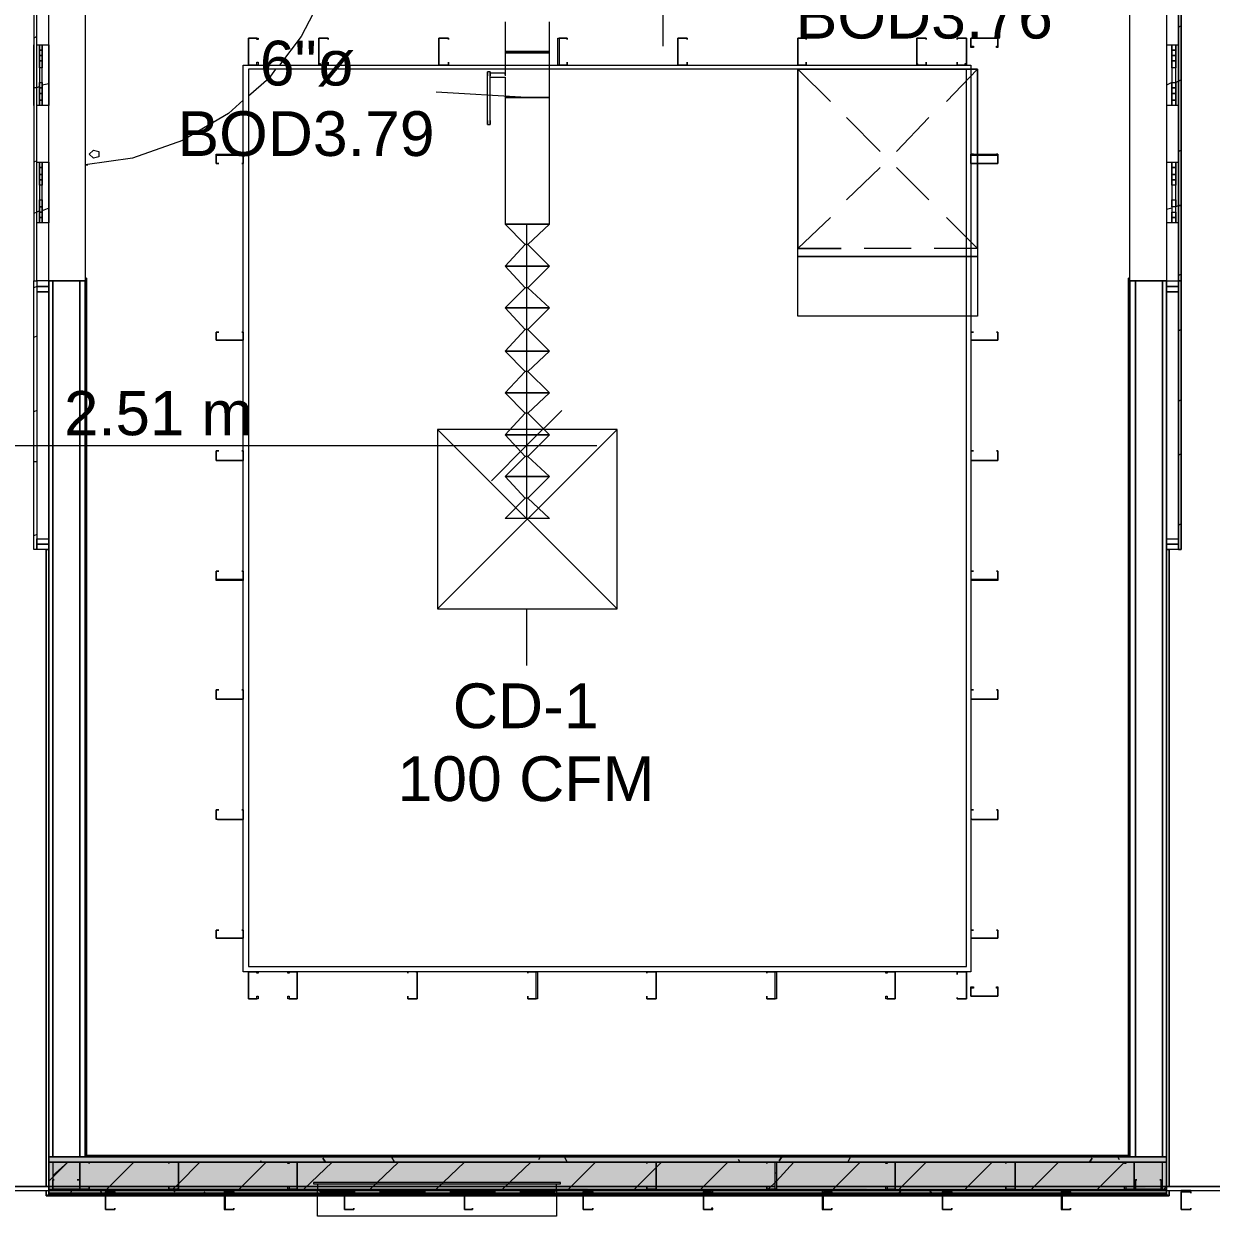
# Model space of a CAD drawing. Header units: metres. Extents: x -2 to 237, y -8 to 52.
# Drawn here: x 38.489 to 42.521, y 35.6 to 39.649 of the extents above; entities that cross this region are included whole.
import ezdxf

# ---------------------------------------------------------------- set-up
doc = ezdxf.new("R2010")
doc.units = ezdxf.units.M
doc.layers.add('HVAC - Ductos', color=5, linetype='Continuous', lineweight=0)
doc.layers.add('PDF3_Text', color=7, linetype='Continuous', lineweight=0)
doc.layers.add('PDF3_Geometry', color=7, linetype='Continuous', lineweight=0, true_color=0xaaaaaa)
doc.layers.add('PDF3_Solid Fills', color=7, linetype='Continuous', lineweight=0, true_color=0xffffff)
doc.styles.add('PDF Helvetica', font='')
doc.styles.get('PDF Helvetica').set_extended_font_data('Helvetica')

msp = doc.modelspace()

# ---------------------------------------------------------------- hatches: boundary and pattern name
at = {"layer": 'PDF3_Solid Fills', "lineweight": 0, "transparency": 33554559}
for points in [[(38.5739, 35.6962), (38.5877, 35.6962), (38.5877, 35.7833), (42.3552, 35.7833), (42.3552, 35.6917), (42.3689, 35.6917), (42.3689, 35.8017), (38.5739, 35.8017)], [(42.3689, 35.6962), (42.3689, 35.7833), (38.5739, 35.7833), (38.5739, 35.6917), (42.2635, 35.6962), (42.2589, 35.7008), (42.2635, 35.7008)], [(42.3506, 35.6962), (42.3552, 35.7833), (38.5877, 35.7833), (38.5877, 35.6917)], [(42.3689, 35.6779), (42.3689, 35.6917), (38.5739, 35.6917), (38.5739, 35.6779)], [(42.3689, 35.6779), (42.3689, 35.6917), (38.5739, 35.6917), (38.5739, 35.6779)]]:
    msp.add_hatch(color=256, dxfattribs=at).paths.add_polyline_path(points)
h = msp.add_hatch(color=256, dxfattribs=at)
h.paths.add_polyline_path([(42.016, 35.6871), (42.0435, 35.6825), (42.0435, 35.6871)])
h.paths.add_polyline_path([(42.016, 35.6825), (42.0114, 35.6825), (42.0114, 35.6229)])

# ---------------------------------------------------------------- linework, layer by layer
at = {"layer": 'HVAC - Ductos', "lineweight": 0}
for points in [[(40.6593, 43.1488), (40.6593, 39.5738)], [(40.0727, 39.4683), (40.1231, 39.4683), (40.1231, 39.3996), (40.1323, 39.3996), (40.1415, 39.3996), (40.1597, 39.3996), (40.1781, 39.3996), (40.1964, 39.3996), (40.2147, 39.3996), (40.2331, 39.3996), (40.2515, 39.3996), (40.2652, 39.3996), (40.2697, 39.3996), (40.2743, 39.3996), (40.2743, 39.5508), (40.2743, 39.5554), (40.2697, 39.5554), (40.2743, 39.5554), (40.2697, 39.5554), (40.2652, 39.5554), (40.2515, 39.5554), (40.2331, 39.5554), (40.2147, 39.5554), (40.1964, 39.5554), (40.1781, 39.5554), (40.1597, 39.5554), (40.1415, 39.5554), (40.1323, 39.5554), (40.1231, 39.5554), (40.1323, 39.5554), (40.1415, 39.5554), (40.1597, 39.5554), (40.1781, 39.5554), (40.1964, 39.5554), (40.2147, 39.5554), (40.2331, 39.5554), (40.2515, 39.5554), (40.2652, 39.5554), (40.2697, 39.5554), (40.2743, 39.5554), (40.2743, 39.6563)], [(40.1231, 39.6563), (40.1231, 39.5554), (40.1231, 39.5508), (40.1323, 39.5508), (40.1415, 39.5508), (40.1597, 39.5508), (40.1781, 39.5508), (40.1964, 39.5508), (40.2147, 39.5508), (40.2331, 39.5508), (40.2515, 39.5508), (40.2652, 39.5508), (40.2697, 39.5508), (40.2743, 39.5508), (40.2697, 39.5508), (40.2743, 39.5508), (40.2697, 39.5508), (40.2652, 39.5508), (40.2515, 39.5508), (40.2331, 39.5508), (40.2147, 39.5508), (40.1964, 39.5508), (40.1781, 39.5508), (40.1597, 39.5508), (40.1415, 39.5508), (40.1323, 39.5508), (40.1231, 39.5508), (40.1231, 39.4821), (40.0727, 39.4821), (40.0727, 39.4775), (40.0727, 39.4729)], [(40.0727, 39.4867), (40.0635, 39.4867)], [(40.0635, 39.3217), (40.0635, 39.3171), (40.0635, 39.3125), (40.0635, 39.3079), (40.0635, 39.3125), (40.0635, 39.3171), (40.0635, 39.3217), (40.0635, 39.4729), (40.0635, 39.4775), (40.0635, 39.4821), (40.0635, 39.4867), (40.0635, 39.4821), (40.0635, 39.4775), (40.0635, 39.4729)], [(40.0727, 39.3217), (40.0727, 39.3171), (40.0727, 39.3125), (40.0727, 39.3079), (40.0727, 39.3125), (40.0727, 39.3171), (40.0727, 39.3217), (40.0727, 39.4729), (40.0727, 39.4775), (40.0727, 39.4821), (40.0727, 39.4867), (40.0727, 39.4821), (40.0727, 39.4775), (40.0727, 39.4821)], [(41.2277, 39.3859), (41.1177, 39.4959)], [(41.7273, 38.8863), (41.7273, 39.4959), (41.1177, 39.4959), (41.1177, 38.8863)], [(40.1231, 39.4775), (40.1231, 39.4821), (40.1231, 39.4775), (40.1231, 39.4729)], [(40.1964, 39.3996), (39.8893, 39.4179)], [(40.201, 38.9), (40.2743, 38.8267), (40.1231, 38.8267), (40.1918, 38.9), (40.1231, 38.9688), (40.2743, 38.9688), (40.2743, 39.3996), (40.2697, 39.3996), (40.2652, 39.3996), (40.2515, 39.3996), (40.2331, 39.3996), (40.2147, 39.3996), (40.1964, 39.3996), (40.1781, 39.3996), (40.1597, 39.3996), (40.1415, 39.3996), (40.1323, 39.3996), (40.1231, 39.3996), (40.1231, 38.9688), (40.2743, 38.9688), (40.201, 38.9), (40.1918, 38.9)], [(41.3973, 39.2163), (41.2827, 39.3309)], [(40.0635, 39.3079), (40.0727, 39.3079)], [(41.5622, 39.0513), (41.4523, 39.1613)], [(40.1964, 38.9688), (40.1964, 38.8588), (40.1964, 38.7396), (40.1964, 38.6158), (40.1964, 38.4967), (40.1964, 38.3775), (40.1964, 38.2675), (40.1964, 38.1712), (40.1964, 38.0887), (40.1964, 38.0246), (40.1964, 37.9833), (40.1964, 37.9696)], [(41.6219, 38.9917), (41.7273, 38.8863), (41.5806, 38.8863)], [(41.2643, 38.8863), (41.1177, 38.8863)], [(41.5027, 38.8863), (41.3423, 38.8863)], [(40.201, 38.7533), (40.2743, 38.6846), (40.1231, 38.6846), (40.1918, 38.7533), (40.1231, 38.8267), (40.2743, 38.8267), (40.201, 38.7533), (40.1918, 38.7533)], [(40.201, 38.6113), (40.2743, 38.5379), (40.1231, 38.5379), (40.1918, 38.6113), (40.1231, 38.6846), (40.2743, 38.6846), (40.201, 38.6113), (40.1918, 38.6113)], [(40.201, 38.4692), (40.2743, 38.3959), (40.1231, 38.3959), (40.1918, 38.4692), (40.1231, 38.5379), (40.2743, 38.5379), (40.201, 38.4692), (40.1918, 38.4692)], [(40.1964, 38.4554), (40.1964, 38.2171), (40.1964, 37.9787)], [(40.201, 38.3271), (40.2743, 38.2537), (40.1231, 38.2537), (40.1918, 38.3271), (40.1231, 38.3959), (40.2743, 38.3959), (40.201, 38.3271), (40.1918, 38.3271)], [(40.3156, 38.3363), (40.1964, 38.2171), (40.0773, 38.0979)], [(40.5035, 37.6625), (39.8939, 38.2721)], [(39.8939, 37.6625), (40.5035, 38.2721)], [(40.201, 38.1804), (40.2743, 38.1117), (40.1231, 38.1117), (40.1918, 38.1804), (40.1231, 38.2537), (40.2743, 38.2537), (40.201, 38.1804), (40.1918, 38.1804)], [(32.6292, 38.2171), (37.6847, 38.2171), (40.4347, 38.2171)], [(40.201, 38.0383), (40.2743, 37.9696), (40.1231, 37.9696), (40.1918, 38.0383), (40.1231, 38.1117), (40.2743, 38.1117), (40.201, 38.0383), (40.1918, 38.0383)], [(40.1964, 37.6625), (40.1964, 37.47)], [(39.4723, 35.71), (40.311, 35.71)], [(40.2881, 35.7145), (39.4951, 35.7145)], [(39.6143, 35.6825), (39.4951, 35.6825), (39.4951, 35.6871), (39.6143, 35.6871)], [(39.6969, 35.6871), (39.8527, 35.6871)], [(39.6969, 35.6825), (39.8527, 35.6825)], [(39.9351, 35.6871), (40.091, 35.6871)], [(39.9351, 35.6825), (40.091, 35.6825)], [(40.1735, 35.6871), (40.2927, 35.6871), (40.2927, 35.6825), (40.1735, 35.6825)]]:
    msp.add_lwpolyline(points, dxfattribs=at)
for points in [[(41.1177, 39.4959), (41.7273, 39.4959), (41.7273, 38.8588), (41.1177, 38.8588)], [(40.1231, 39.4821), (40.1231, 39.4775)], [(40.1231, 38.9688), (40.1277, 38.9688), (40.1415, 38.9688), (40.1689, 38.9688), (40.1964, 38.9688), (40.2285, 38.9688), (40.2515, 38.9688), (40.2697, 38.9688), (40.2743, 38.9688), (40.2697, 38.9688), (40.2515, 38.9688), (40.2285, 38.9688), (40.1964, 38.9688), (40.1689, 38.9688), (40.1415, 38.9688), (40.1277, 38.9688)], [(40.2743, 38.9688), (40.2697, 38.9688), (40.2515, 38.9688), (40.2285, 38.9688), (40.1964, 38.9688), (40.1689, 38.9688), (40.1415, 38.9688), (40.1277, 38.9688), (40.1231, 38.9688), (40.1277, 38.9688), (40.1415, 38.9688), (40.1689, 38.9688), (40.1964, 38.9688), (40.2285, 38.9688), (40.2515, 38.9688), (40.2697, 38.9688)], [(40.2743, 38.9688), (40.2697, 38.9688), (40.2652, 38.9688), (40.2515, 38.9688), (40.2331, 38.9688), (40.2147, 38.9688), (40.1964, 38.9688), (40.1781, 38.9688), (40.1597, 38.9688), (40.1415, 38.9688), (40.1323, 38.9688), (40.1231, 38.9688), (40.1323, 38.9688), (40.1415, 38.9688), (40.1597, 38.9688), (40.1781, 38.9688), (40.1964, 38.9688), (40.2147, 38.9688), (40.2331, 38.9688), (40.2515, 38.9688), (40.2652, 38.9688), (40.2697, 38.9688)], [(41.7273, 38.8588), (41.7273, 38.6571), (41.1177, 38.6571), (41.1177, 38.8588)], [(40.5035, 38.2721), (39.8939, 38.2721), (39.8939, 37.6625), (40.5035, 37.6625)], [(40.311, 35.7145), (39.4723, 35.7145), (39.4723, 35.71), (39.486, 35.71), (39.486, 35.6871), (40.2973, 35.6871), (40.2973, 35.71), (40.311, 35.71)], [(40.2973, 35.6871), (40.2973, 35.6), (39.486, 35.6), (39.486, 35.6871)]]:
    msp.add_lwpolyline(points, close=True, dxfattribs=at)
at = {"layer": 'PDF3_Geometry', "lineweight": 0}
for points in [[(40.5677, 44.1938), (42.2452, 44.1938), (40.5356, 44.1938), (40.531, 44.1938), (40.5173, 44.1938), (40.5173, 46.3297), (40.531, 46.3297), (40.531, 44.1938), (40.531, 46.3297), (40.5356, 46.3297), (40.5356, 46.2518), (40.5356, 44.1938), (40.5356, 46.2518), (42.2452, 46.2518), (42.2452, 45.3764), (42.3689, 45.3764), (42.3689, 44.1938), (42.3689, 44.0655), (42.3689, 38.7763), (42.2452, 38.7763), (42.2452, 35.8017)], [(38.6977, 40.11), (38.6977, 38.7763), (38.5739, 38.7763), (38.5739, 44.0655)], [(38.5327, 38.7579), (38.5327, 38.7396), (38.5739, 38.7396), (38.5739, 38.7579), (38.5739, 38.7763), (38.5739, 35.8017), (38.5739, 38.7763), (38.5877, 38.7763), (38.5877, 35.8017), (38.5877, 38.7763), (38.6793, 38.7763), (38.6793, 35.8017), (38.6793, 38.7763), (38.6977, 38.7763), (38.6977, 35.8017), (38.7023, 35.8063), (38.7023, 38.7855), (38.6977, 38.7855), (38.7023, 38.7855), (38.7023, 35.8063), (42.2406, 35.8063), (42.2452, 35.8017), (42.2452, 38.7763), (42.2635, 38.7763), (42.2635, 35.8017), (42.2635, 38.7763), (42.3552, 38.7763), (42.3552, 35.8017), (42.3552, 38.7763), (42.3689, 38.7763), (42.2452, 38.7763), (42.2452, 40.11)], [(39.5823, 40.11), (39.5685, 39.9404), (39.5135, 39.7663), (39.431, 39.6059), (39.3577, 39.5096)], [(38.5327, 37.8642), (38.5235, 37.8642), (38.5235, 38.7763), (38.5327, 38.7763), (38.5327, 37.8642), (38.5235, 37.8642), (38.5235, 38.7763), (38.5327, 38.7763), (38.5327, 39.835), (38.5235, 39.835), (38.5235, 38.7763)], [(38.5327, 39.6059), (38.5235, 39.6013)], [(38.5235, 39.3721), (38.5235, 39.5784)], [(38.5327, 39.5784), (38.5418, 39.5784), (38.5418, 39.3721), (38.5327, 39.3721)], [(42.3689, 39.5784), (42.3872, 39.5784), (42.3872, 39.3721), (42.3689, 39.3721)], [(42.4102, 39.3721), (42.401, 39.3721), (42.401, 39.5784), (42.4102, 39.5784)], [(42.4194, 39.5784), (42.4194, 39.3721)], [(38.5418, 39.56), (38.551, 39.56)], [(38.5418, 39.5417), (38.5418, 39.56)], [(38.551, 39.5417), (38.5418, 39.5417)], [(38.5418, 39.5417), (38.551, 39.5417)], [(38.5418, 39.5234), (38.5418, 39.5417)], [(38.551, 39.5234), (38.5418, 39.5234)], [(38.551, 39.56), (38.551, 39.5417)], [(38.551, 39.5417), (38.551, 39.5234)], [(39.3439, 39.4959), (39.321, 39.4638), (39.2523, 39.4042)], [(38.5739, 39.4454), (38.551, 39.4408)], [(42.4102, 39.4546), (42.4194, 39.4592), (42.4102, 39.4546), (42.401, 39.45), (42.401, 39.4317), (42.401, 39.4133), (42.3872, 39.4133), (42.3872, 39.4317), (42.401, 39.4317), (42.3872, 39.4317), (42.3872, 39.45), (42.3689, 39.4408)], [(42.3872, 39.45), (42.401, 39.45)], [(38.5418, 39.4363), (38.5327, 39.4317), (38.5235, 39.4317)], [(39.2339, 39.3904), (39.1835, 39.3446), (39.0277, 39.2529), (38.8581, 39.1933), (38.6977, 39.1704), (38.7068, 39.1704)], [(41.7043, 39.175), (41.7135, 39.175), (41.7043, 39.175), (41.7089, 39.175), (41.7043, 39.175), (41.7043, 39.1796), (41.7043, 39.2071), (41.7089, 39.2071), (41.7961, 39.2071), (41.7961, 39.2025), (41.7961, 39.175), (41.7961, 39.2025), (41.7089, 39.2025), (41.7043, 39.2025)], [(38.5327, 39.1842), (38.5235, 39.1796), (38.5235, 38.9733)], [(38.5327, 39.1796), (38.5418, 39.1796), (38.5418, 38.9733), (38.5327, 38.9733)], [(42.3689, 39.1796), (42.3872, 39.1796), (42.3872, 38.9733), (42.3689, 38.9733)], [(42.4102, 38.9733), (42.401, 38.9733), (42.401, 39.1796), (42.4102, 39.1796)], [(42.4194, 39.1796), (42.4194, 38.9733)], [(42.4102, 39.0329), (42.4194, 39.0329), (42.4102, 39.0329), (42.401, 39.0283), (42.3872, 39.0283), (42.3872, 39.0513), (42.401, 39.0513), (42.401, 39.0283), (42.3872, 39.0283), (42.3872, 39.01), (42.401, 39.01), (42.401, 39.0283)], [(38.5418, 39.0146), (38.5327, 39.01), (38.5235, 39.0054)], [(38.5739, 39.0238), (38.551, 39.0146)], [(42.3872, 39.0238), (42.3689, 39.0192)], [(38.5739, 35.7008), (38.5739, 38.7763), (38.5327, 38.7763), (38.5327, 38.7579), (38.5235, 38.7533)], [(42.3689, 35.7008), (42.3689, 38.7763), (42.3689, 35.8017), (42.3689, 38.7763), (42.3689, 35.8017), (42.2452, 35.8017), (42.2406, 35.8063), (38.7023, 35.8063), (38.6977, 35.8017), (38.6977, 38.7763), (38.5739, 38.7763), (38.5739, 35.8017), (38.6977, 35.8017)], [(38.6977, 35.8017), (38.6977, 38.7763), (38.6977, 35.8017)], [(42.2452, 38.7763), (42.2452, 35.8017), (42.2452, 38.7763)], [(42.3689, 38.7396), (42.3689, 38.7579), (42.4102, 38.7579), (42.4102, 38.7396), (42.4102, 37.8825), (42.4102, 38.7396)], [(38.5739, 38.7396), (38.5327, 38.7396), (38.5327, 37.8825)], [(38.5327, 38.5883), (38.5235, 38.5838)], [(38.5327, 38.3363), (38.5235, 38.3317)], [(38.5327, 38.1621), (38.5235, 38.1621)], [(38.5327, 37.9146), (38.5235, 37.91)], [(38.5739, 37.8825), (38.5327, 37.8825), (38.5327, 37.9008), (38.5739, 37.9008)], [(42.3689, 37.9008), (42.4102, 37.9008), (42.4102, 37.8825), (42.3689, 37.8825)], [(41.7043, 37.7633), (41.7089, 37.7633), (41.7961, 37.7633), (41.7961, 37.7908), (41.7961, 37.7633), (41.7961, 37.7587), (41.7089, 37.7587), (41.7043, 37.7587)], [(41.7043, 36.9521), (41.7089, 36.9475), (41.7961, 36.9475), (41.7961, 36.9521), (41.7961, 36.9796), (41.7961, 36.9521), (41.7961, 36.9475), (41.7089, 36.9475), (41.7043, 36.9475)], [(39.8206, 36.4295), (39.8251, 36.4295), (39.8251, 36.3425), (39.8251, 36.3379), (39.8206, 36.3379), (39.7931, 36.3379), (39.7931, 36.3471), (39.7931, 36.3379), (39.8206, 36.3379), (39.8251, 36.3379), (39.8251, 36.3425), (39.8251, 36.4295), (39.8206, 36.4295), (39.7931, 36.4295)], [(38.5739, 35.6917), (38.5739, 35.7833), (38.5739, 35.8017), (42.3689, 35.8017), (42.3689, 35.7833), (42.3689, 35.6779), (42.3689, 35.6733), (42.3781, 35.6687), (42.016, 35.6687), (41.6081, 35.6687), (41.2048, 35.6687), (41.6081, 35.6687), (42.016, 35.6687), (42.3781, 35.6687), (42.3781, 35.6871), (42.3781, 35.6687), (42.3689, 35.6733), (42.016, 35.6733), (41.6081, 35.6733), (41.2048, 35.6733), (41.6081, 35.6733), (42.016, 35.6733), (42.3689, 35.6733), (42.3689, 35.6779), (42.016, 35.6779), (41.6081, 35.6779), (41.2048, 35.6779), (41.6081, 35.6779), (42.016, 35.6779), (42.3689, 35.6779), (42.3689, 35.6733), (42.016, 35.6733), (41.6081, 35.6733), (41.2048, 35.6733)], [(41.2048, 35.6733), (41.6081, 35.6733), (42.016, 35.6733), (42.3689, 35.6733), (42.3689, 35.8017), (38.5739, 35.8017), (38.5739, 35.6733), (38.7664, 35.6733), (39.1697, 35.6733)], [(42.3689, 35.8017), (38.5739, 35.8017), (42.3689, 35.8017)], [(39.1697, 35.6733), (38.7664, 35.6733), (38.5739, 35.6733), (38.5739, 35.6779), (38.7664, 35.6779), (39.1697, 35.6779), (38.7664, 35.6779), (38.5739, 35.6779), (38.5739, 35.6733), (38.5647, 35.6687), (38.5647, 35.6871), (38.5647, 35.6687), (38.7664, 35.6687), (39.1697, 35.6687), (38.7664, 35.6687), (38.5647, 35.6687), (38.5739, 35.6733), (38.5739, 35.6779), (38.5739, 35.7833)], [(38.5877, 35.6917), (42.3552, 35.6917), (42.3552, 35.7833), (38.5877, 35.7833), (38.5877, 35.7237)], [(42.3689, 35.6917), (42.3689, 35.7833)], [(37.4877, 35.7008), (38.3768, 35.7008), (38.5877, 35.7008), (38.6793, 35.7008), (39.0139, 35.7008), (39.4173, 35.7008), (40.6364, 35.7008), (41.0398, 35.7008)], [(41.0398, 35.7008), (40.6364, 35.7008), (39.4173, 35.7008), (39.0139, 35.7008), (38.6793, 35.7008), (38.5877, 35.7008), (38.3768, 35.7008), (38.3768, 35.6871), (44.2619, 35.6871), (44.2619, 35.7008), (42.3506, 35.7008), (42.2635, 35.7008)], [(39.1697, 35.6779), (38.7664, 35.6779), (38.5739, 35.6779), (38.5739, 35.6917), (42.3689, 35.6917), (42.3689, 35.6779), (42.3689, 35.6871)], [(38.5739, 35.6871), (38.5739, 35.6779)], [(39.1743, 35.6779), (40.3889, 35.6779), (40.7969, 35.6779), (41.2002, 35.6779)], [(42.2589, 35.7008), (41.8556, 35.7008), (41.4477, 35.7008), (41.0443, 35.7008)], [(41.0443, 35.7008), (41.4477, 35.7008), (41.8556, 35.7008), (42.2589, 35.7008)], [(41.2048, 35.6779), (41.6081, 35.6779), (42.016, 35.6779), (42.3689, 35.6779)], [(42.2635, 35.7008), (42.3506, 35.7008), (44.2619, 35.7008), (45.151, 35.7008), (47.3236, 35.7008), (47.3236, 35.6871), (48.2128, 35.6871), (48.2128, 35.7008)], [(39.1743, 35.6733), (40.3889, 35.6733), (40.7969, 35.6733), (41.2002, 35.6733)], [(39.1743, 35.6733), (40.3889, 35.6733), (40.7969, 35.6733), (41.2002, 35.6733)]]:
    msp.add_lwpolyline(points, dxfattribs=at)
for points in [[(42.4194, 37.8642), (42.4102, 37.8642), (42.4194, 37.8642), (42.4194, 38.7763), (42.4194, 37.8642), (42.4102, 37.8642), (42.4102, 38.7763), (42.4194, 38.7763), (42.4194, 39.835), (42.4102, 39.835), (42.4102, 38.7763), (42.4194, 38.7763)], [(42.4194, 38.7763), (42.4102, 38.7763), (42.4102, 39.835), (42.4194, 39.835)], [(42.4102, 39.6379), (42.4194, 39.6425)], [(38.5418, 39.56), (38.5418, 39.5784), (38.551, 39.5784), (38.551, 39.56)], [(38.5739, 39.3721), (38.551, 39.3721), (38.551, 39.5784), (38.5739, 39.5784)], [(39.2523, 39.5096), (39.2523, 39.5142), (39.2523, 39.6013), (39.2843, 39.6013), (39.2843, 39.5967), (39.2797, 39.5967), (39.2797, 39.6013), (39.2523, 39.6013), (39.2523, 39.5142), (39.2523, 39.5096), (39.2797, 39.5096), (39.2797, 39.5188), (39.2843, 39.5188), (39.2843, 39.5096)], [(39.4951, 39.5096), (39.4906, 39.5096), (39.4906, 39.5142), (39.4906, 39.6013), (39.4951, 39.6013), (39.5227, 39.6013), (39.5227, 39.5967), (39.5227, 39.6013), (39.4951, 39.6013), (39.4906, 39.6013), (39.4906, 39.5142), (39.4951, 39.5142), (39.4951, 39.5096), (39.5227, 39.5096)], [(39.8985, 39.5096), (39.8985, 39.5142), (39.8985, 39.6013), (39.9306, 39.6013), (39.9306, 39.5967), (39.9306, 39.6013), (39.8985, 39.6013), (39.8985, 39.5142), (39.8985, 39.5096), (39.9306, 39.5096)], [(40.3064, 39.5096), (40.3019, 39.5096), (40.3019, 39.5142), (40.3019, 39.6013), (40.3064, 39.6013), (40.3339, 39.6013), (40.3339, 39.5967), (40.3339, 39.6013), (40.3064, 39.6013), (40.3064, 39.5142), (40.3064, 39.5096), (40.3339, 39.5096)], [(40.7097, 39.5096), (40.7097, 39.5142), (40.7097, 39.6013), (40.7418, 39.6013), (40.7418, 39.5967), (40.7418, 39.6013), (40.7097, 39.6013), (40.7097, 39.5142), (40.7097, 39.5096), (40.7418, 39.5096)], [(41.1177, 39.5096), (41.1177, 39.5142), (41.1177, 39.6013), (41.1452, 39.6013), (41.1452, 39.5967), (41.1452, 39.6013), (41.1177, 39.6013), (41.1177, 39.5142), (41.1177, 39.5096), (41.1452, 39.5096)], [(41.5256, 39.5096), (41.5211, 39.5096), (41.5211, 39.5142), (41.5211, 39.6013), (41.5256, 39.6013), (41.5531, 39.6013), (41.5531, 39.5967), (41.5531, 39.6013), (41.5256, 39.6013), (41.5211, 39.6013), (41.5211, 39.5142), (41.5256, 39.5096), (41.5531, 39.5096)], [(41.6585, 39.5967), (41.6585, 39.6013)], [(41.686, 39.6013), (41.6906, 39.6013), (41.6906, 39.5142), (41.6906, 39.5096), (41.686, 39.5096), (41.6585, 39.5096), (41.6585, 39.5188), (41.6585, 39.5096), (41.686, 39.5096), (41.686, 39.5142), (41.6906, 39.5142), (41.6906, 39.6013), (41.686, 39.6013), (41.6585, 39.6013)], [(41.7915, 39.5692), (41.7915, 39.5738), (41.7961, 39.5738), (41.7961, 39.6013), (41.7089, 39.6013), (41.7043, 39.6013), (41.7043, 39.5738), (41.7135, 39.5738), (41.7135, 39.5692), (41.7043, 39.5692), (41.7043, 39.6013), (41.7089, 39.6013), (41.7961, 39.6013), (41.7961, 39.5692)], [(42.401, 39.5784), (42.401, 39.56), (42.3872, 39.56), (42.3872, 39.5784)], [(38.551, 39.5005), (38.5418, 39.5005), (38.5418, 39.5234), (38.551, 39.5234)], [(42.401, 39.56), (42.401, 39.5417), (42.3872, 39.5417), (42.3872, 39.56)], [(42.401, 39.5417), (42.401, 39.5234), (42.3872, 39.5234), (42.3872, 39.5417)], [(42.401, 39.5234), (42.401, 39.5005), (42.3872, 39.5005), (42.3872, 39.5234)], [(39.2339, 39.5096), (39.2523, 39.5096), (41.6906, 39.5096), (41.7043, 39.5096), (41.7043, 36.4295), (41.6906, 36.4295), (39.2523, 36.4295), (39.2339, 36.4295)], [(39.2523, 39.4959), (39.2523, 36.4479), (41.6906, 36.4479), (41.6906, 39.4959)], [(39.5227, 39.5188), (39.5227, 39.5096)], [(39.9306, 39.5188), (39.9306, 39.5096)], [(40.3339, 39.5188), (40.3339, 39.5096)], [(40.7418, 39.5188), (40.7418, 39.5096)], [(41.1452, 39.5188), (41.1452, 39.5096)], [(41.5531, 39.5188), (41.5531, 39.5096)], [(38.551, 39.4317), (38.5418, 39.4317), (38.5418, 39.45), (38.551, 39.45)], [(38.5418, 39.4133), (38.5418, 39.4317), (38.551, 39.4317), (38.551, 39.4133)], [(38.5418, 39.3904), (38.5418, 39.4133), (38.551, 39.4133), (38.551, 39.3904)], [(42.3872, 39.4133), (42.401, 39.4133), (42.401, 39.3904), (42.3872, 39.3904)], [(38.551, 39.3904), (38.551, 39.3721), (38.5418, 39.3721), (38.5418, 39.3904)], [(42.3872, 39.3721), (42.3872, 39.3904), (42.401, 39.3904), (42.401, 39.3721)], [(38.7114, 39.2071), (38.7251, 39.2209), (38.7435, 39.2163), (38.7435, 39.1979), (38.7251, 39.1933)], [(39.1423, 39.2025), (39.1423, 39.2071), (39.1469, 39.2071), (39.2339, 39.2071), (39.2339, 39.2025), (39.2339, 39.175), (39.2293, 39.175), (39.2339, 39.175), (39.2339, 39.2025), (39.1469, 39.2025), (39.1423, 39.2025), (39.1423, 39.175)], [(41.7135, 39.2071), (41.7043, 39.2071)], [(41.7961, 39.1796), (41.7961, 39.175), (41.7089, 39.175), (41.7961, 39.175), (41.7961, 39.1796), (41.7961, 39.2071)], [(41.7915, 39.2071), (41.7961, 39.2071)], [(42.4102, 39.2163), (42.4194, 39.2209)], [(38.5418, 39.1613), (38.5418, 39.1796), (38.551, 39.1796), (38.551, 39.1613)], [(38.551, 39.1383), (38.5418, 39.1383), (38.5418, 39.1613), (38.551, 39.1613)], [(38.5739, 38.9733), (38.551, 38.9733), (38.551, 39.1796), (38.5739, 39.1796)], [(39.1514, 39.175), (39.1423, 39.175)], [(41.7915, 39.175), (41.7961, 39.175)], [(42.401, 39.1796), (42.401, 39.1613), (42.3872, 39.1613), (42.3872, 39.1796)], [(42.401, 39.1613), (42.401, 39.1383), (42.3872, 39.1383), (42.3872, 39.1613)], [(38.551, 39.12), (38.5418, 39.12), (38.5418, 39.1383), (38.551, 39.1383)], [(38.551, 39.1017), (38.5418, 39.1017), (38.5418, 39.12), (38.551, 39.12)], [(42.401, 39.1383), (42.401, 39.12), (42.3872, 39.12), (42.3872, 39.1383)], [(42.401, 39.12), (42.401, 39.1017), (42.3872, 39.1017), (42.3872, 39.12)], [(38.551, 39.0283), (38.5418, 39.0283), (38.5418, 39.0513), (38.551, 39.0513)], [(38.5418, 39.01), (38.5418, 39.0283), (38.551, 39.0283), (38.551, 39.01)], [(38.5418, 38.9917), (38.5418, 39.01), (38.551, 39.01), (38.551, 38.9917)], [(42.3872, 39.01), (42.401, 39.01), (42.401, 38.9917), (42.3872, 38.9917)], [(38.551, 38.9917), (38.551, 38.9733), (38.5418, 38.9733), (38.5418, 38.9917)], [(42.3872, 38.9733), (42.3872, 38.9917), (42.401, 38.9917), (42.401, 38.9733)], [(42.4102, 38.7946), (42.4194, 38.7992)], [(38.5739, 38.7579), (38.5327, 38.7579)], [(38.6977, 35.8017), (38.6977, 38.7763)], [(42.2406, 38.7855), (42.2452, 38.7855), (42.2406, 38.7855), (42.2406, 35.8063)], [(42.2452, 38.7763), (42.2452, 35.8017)], [(42.4102, 38.7763), (42.4102, 38.7579), (42.3689, 38.7579), (42.3689, 38.7763)], [(42.4194, 37.8642), (42.4102, 37.8642), (42.4102, 38.7763), (42.4194, 38.7763)], [(42.3689, 38.7396), (42.4102, 38.7396)], [(39.1423, 38.5746), (39.1469, 38.5746), (39.2339, 38.5746), (39.2339, 38.6021), (39.2293, 38.6021), (39.2339, 38.6021), (39.2339, 38.5746), (39.1469, 38.5746), (39.1423, 38.5746), (39.1423, 38.6021)], [(39.1514, 38.6021), (39.1423, 38.6021)], [(41.7961, 38.5746), (41.7089, 38.5746), (41.7043, 38.5746), (41.7089, 38.5746), (41.7961, 38.5746), (41.7961, 38.6021)], [(41.7135, 38.6021), (41.7043, 38.6021)], [(41.7915, 38.6021), (41.7961, 38.6021)], [(42.4102, 38.6067), (42.4194, 38.6113)], [(42.4102, 38.3683), (42.4194, 38.3729)], [(39.1423, 38.1667), (39.1469, 38.1667), (39.2339, 38.1667), (39.2339, 38.1987), (39.2293, 38.1987), (39.2339, 38.1987), (39.2339, 38.1667), (39.1469, 38.1667), (39.1423, 38.1667), (39.1423, 38.1987)], [(39.1514, 38.1987), (39.1423, 38.1987)], [(41.7961, 38.1667), (41.7089, 38.1667), (41.7043, 38.1667), (41.7089, 38.1667), (41.7961, 38.1667), (41.7961, 38.1987)], [(41.7135, 38.1987), (41.7043, 38.1987)], [(41.7915, 38.1987), (41.7961, 38.1987)], [(42.4102, 38.185), (42.4194, 38.1896)], [(42.4102, 37.9467), (42.4194, 37.9513)], [(38.5739, 37.8642), (38.5327, 37.8642), (38.5327, 37.8825), (38.5739, 37.8825)], [(38.5647, 35.7008), (38.5647, 37.8642), (38.5739, 37.8642), (38.5739, 35.7008), (38.5739, 37.8642), (38.5647, 37.8642)], [(42.4102, 37.8825), (42.4102, 37.8642), (42.3689, 37.8642), (42.3689, 37.8825)], [(42.3781, 35.7008), (42.3781, 37.8642), (42.3689, 37.8642), (42.3689, 35.7008), (42.3689, 37.8642), (42.3781, 37.8642)], [(39.1423, 37.7633), (39.1469, 37.7633), (39.2339, 37.7633), (39.2339, 37.7908), (39.2293, 37.7908), (39.2339, 37.7908), (39.2339, 37.7633), (39.2339, 37.7587), (39.1469, 37.7587), (39.1423, 37.7587), (39.1423, 37.7633), (39.1423, 37.7908)], [(39.1514, 37.7908), (39.1423, 37.7908)], [(41.7135, 37.7908), (41.7043, 37.7908)], [(41.7915, 37.7908), (41.7961, 37.7908)], [(39.1423, 37.3554), (39.1469, 37.3554), (39.2339, 37.3554), (39.2339, 37.3875), (39.2293, 37.3875), (39.2339, 37.3875), (39.2339, 37.3554), (39.1469, 37.3554), (39.1423, 37.3554), (39.1423, 37.3875)], [(39.1514, 37.3875), (39.1423, 37.3875)], [(41.7961, 37.3554), (41.7089, 37.3554), (41.7043, 37.3554), (41.7089, 37.3554), (41.7961, 37.3554), (41.7961, 37.3875)], [(41.7135, 37.3875), (41.7043, 37.3875)], [(41.7915, 37.3875), (41.7961, 37.3875)], [(39.1423, 36.9521), (39.1469, 36.9475), (39.2339, 36.9475), (39.2339, 36.9521), (39.2339, 36.9796), (39.2293, 36.9796), (39.2339, 36.9796), (39.2339, 36.9521), (39.2339, 36.9475), (39.1469, 36.9475), (39.1423, 36.9475), (39.1423, 36.9521), (39.1423, 36.9796)], [(39.1514, 36.9796), (39.1423, 36.9796)], [(41.7135, 36.9796), (41.7043, 36.9796)], [(41.7915, 36.9796), (41.7961, 36.9796)], [(39.1423, 36.5441), (39.1469, 36.5441), (39.2339, 36.5441), (39.2339, 36.5717), (39.2293, 36.5717), (39.2339, 36.5717), (39.2339, 36.5441), (39.1469, 36.5441), (39.1423, 36.5441), (39.1423, 36.5717)], [(39.1514, 36.5717), (39.1423, 36.5717)], [(41.7961, 36.5441), (41.7089, 36.5441), (41.7043, 36.5441), (41.7089, 36.5441), (41.7961, 36.5441), (41.7961, 36.5717)], [(41.7135, 36.5717), (41.7043, 36.5717)], [(41.7915, 36.5717), (41.7961, 36.5717)], [(39.2843, 36.425), (39.2797, 36.425), (39.2797, 36.4295), (39.2523, 36.4295), (39.2523, 36.3425), (39.2523, 36.3379), (39.2797, 36.3379), (39.2797, 36.3471), (39.2843, 36.3471), (39.2843, 36.3379), (39.2523, 36.3379), (39.2523, 36.3425), (39.2523, 36.4295), (39.2843, 36.4295)], [(39.4173, 36.4295), (39.4173, 36.3425), (39.4173, 36.3379), (39.3851, 36.3379), (39.3851, 36.3471), (39.3897, 36.3471), (39.3897, 36.3379), (39.4173, 36.3379), (39.4173, 36.3425), (39.4173, 36.4295), (39.3897, 36.4295), (39.3897, 36.425), (39.3851, 36.425), (39.3851, 36.4295)], [(39.7931, 36.425), (39.7931, 36.4295)], [(40.201, 36.425), (40.201, 36.4295)], [(40.2285, 36.4295), (40.2331, 36.4295), (40.2331, 36.3379), (40.2285, 36.3379), (40.201, 36.3379), (40.201, 36.3471), (40.201, 36.3379), (40.2285, 36.3379), (40.2285, 36.4295), (40.201, 36.4295)], [(40.6043, 36.425), (40.6043, 36.4295)], [(40.6364, 36.4295), (40.6364, 36.3379), (40.6043, 36.3379), (40.6043, 36.3471), (40.6043, 36.3379), (40.6364, 36.3379), (40.6364, 36.4295), (40.6043, 36.4295)], [(41.0122, 36.425), (41.0122, 36.4295)], [(41.0398, 36.4295), (41.0443, 36.4295), (41.0443, 36.3379), (41.0398, 36.3379), (41.0122, 36.3379), (41.0122, 36.3471), (41.0122, 36.3379), (41.0398, 36.3379), (41.0398, 36.4295), (41.0122, 36.4295)], [(41.4477, 36.4295), (41.4477, 36.3379), (41.4156, 36.3379), (41.4156, 36.3471), (41.4202, 36.3471), (41.4202, 36.3379), (41.4477, 36.3379), (41.4477, 36.4295), (41.4202, 36.4295), (41.4202, 36.425), (41.4156, 36.425), (41.4156, 36.4295)], [(41.686, 36.3379), (41.6906, 36.3379), (41.6906, 36.4295), (41.686, 36.4295), (41.6585, 36.4295), (41.6585, 36.4204), (41.6585, 36.4295), (41.686, 36.4295), (41.6906, 36.4295), (41.6906, 36.3379), (41.686, 36.3379), (41.6585, 36.3379)], [(41.7961, 36.3471), (41.7089, 36.3471), (41.7043, 36.3471), (41.7043, 36.3791), (41.7135, 36.3791), (41.7135, 36.3745), (41.7043, 36.3745), (41.7043, 36.3471), (41.7089, 36.3471), (41.7961, 36.3471), (41.7961, 36.3745), (41.7915, 36.3745), (41.7915, 36.3791), (41.7961, 36.3791)], [(41.6585, 36.3425), (41.6585, 36.3379)], [(42.3689, 35.7833), (42.3689, 35.8017), (38.5739, 35.8017), (38.5739, 35.7833)], [(38.8718, 35.8017), (41.8418, 35.8017)], [(39.7381, 35.8017), (39.7473, 35.7833)], [(40.2377, 35.7925), (40.2423, 35.8017)], [(40.3247, 35.8017), (40.3339, 35.7833)], [(41.0535, 35.7879), (41.0627, 35.8017)], [(41.2872, 35.7833), (41.2964, 35.8017)], [(42.2039, 35.8017), (42.2085, 35.7925)], [(42.3689, 35.6917), (42.3689, 35.7833), (38.5739, 35.7833), (38.5739, 35.6917)], [(38.7114, 35.7833), (38.6839, 35.7833), (38.6793, 35.7833), (38.6793, 35.6962), (38.6793, 35.6917), (38.6839, 35.6917), (38.7114, 35.6917), (38.7114, 35.7008), (38.7114, 35.6917), (38.6839, 35.6917), (38.6793, 35.6917), (38.6793, 35.6962), (38.6793, 35.7833), (38.6839, 35.7833), (38.7114, 35.7833), (38.7114, 35.7787)], [(38.9818, 35.7787), (38.9818, 35.7833)], [(39.0093, 35.7833), (39.0139, 35.7833), (39.0139, 35.6962), (39.0139, 35.6917), (39.0093, 35.6917), (38.9818, 35.6917), (38.9818, 35.7008), (38.9818, 35.6917), (39.0093, 35.6917), (39.0139, 35.6962), (39.0139, 35.7833), (39.0093, 35.7833), (38.9818, 35.7833)], [(39.2935, 35.7833), (39.2935, 35.7879)], [(39.4173, 35.7833), (39.4173, 35.6962), (39.4173, 35.6917), (39.3851, 35.6917), (39.3851, 35.7008), (39.3897, 35.7008), (39.3897, 35.6917), (39.4173, 35.6917), (39.4173, 35.6962), (39.4173, 35.7833), (39.3897, 35.7833), (39.3897, 35.7787), (39.3851, 35.7787), (39.3851, 35.7833)], [(39.5043, 35.7971), (39.5135, 35.7833)], [(40.6043, 35.7787), (40.6043, 35.7833)], [(40.6364, 35.7833), (40.6364, 35.6962), (40.6364, 35.6917), (40.6043, 35.6917), (40.6043, 35.7008), (40.6043, 35.6917), (40.6364, 35.6917), (40.6364, 35.6962), (40.6364, 35.7833), (40.6043, 35.7833)], [(40.916, 35.7925), (40.9206, 35.7833)], [(41.0122, 35.7787), (41.0122, 35.7833)], [(41.0398, 35.7833), (41.0443, 35.7833), (41.0443, 35.6962), (41.0443, 35.6917), (41.0398, 35.6917), (41.0122, 35.6917), (41.0122, 35.7008), (41.0122, 35.6917), (41.0398, 35.6917), (41.0398, 35.6962), (41.0398, 35.7833), (41.0122, 35.7833)], [(41.4477, 35.7833), (41.4477, 35.6962), (41.4477, 35.6917), (41.4156, 35.6917), (41.4156, 35.7008), (41.4202, 35.7008), (41.4202, 35.6917), (41.4477, 35.6917), (41.4477, 35.6962), (41.4477, 35.7833), (41.4202, 35.7833), (41.4202, 35.7787), (41.4156, 35.7787), (41.4156, 35.7833)], [(41.8235, 35.7787), (41.8235, 35.7833)], [(41.851, 35.7833), (41.8556, 35.7833), (41.8556, 35.6962), (41.8556, 35.6917), (41.851, 35.6917), (41.8235, 35.6917), (41.8235, 35.7008), (41.8235, 35.6917), (41.851, 35.6917), (41.8556, 35.6917), (41.8556, 35.6962), (41.8556, 35.7833), (41.851, 35.7833), (41.8235, 35.7833)], [(42.1077, 35.7833), (42.1168, 35.7971)], [(42.2589, 35.7833), (42.2589, 35.6962), (42.2589, 35.6917), (42.2269, 35.6917), (42.2269, 35.7008), (42.2314, 35.7008), (42.2314, 35.6917), (42.2589, 35.6917), (42.2589, 35.6962), (42.2589, 35.7833), (42.2314, 35.7833), (42.2314, 35.7787), (42.2269, 35.7787), (42.2269, 35.7833)], [(38.5877, 35.7237), (38.5877, 35.6962), (38.5877, 35.6917), (38.6793, 35.6917), (38.6793, 35.6962), (38.6793, 35.7237), (38.6701, 35.7237), (38.6793, 35.7237), (38.6793, 35.6962), (38.6793, 35.6917), (38.5877, 35.6917), (38.5877, 35.6962), (38.5877, 35.7237), (38.5923, 35.7237)], [(42.3506, 35.6962), (42.3506, 35.6917), (42.2635, 35.6917), (42.2589, 35.6962), (42.2589, 35.7237), (42.2681, 35.7237), (42.2635, 35.7237), (42.2635, 35.6962), (42.2635, 35.6917), (42.3506, 35.6917), (42.3506, 35.6962), (42.3506, 35.7237)], [(42.3461, 35.7237), (42.3506, 35.7237)], [(38.5739, 35.6871), (38.5739, 35.6733)], [(38.6473, 35.6779), (38.6518, 35.6871)], [(38.7481, 35.6917), (38.7527, 35.6779)], [(38.7985, 35.6871), (38.7664, 35.6871), (38.7664, 35.6825), (38.7664, 35.6229), (38.7985, 35.6229), (38.7985, 35.6275), (38.7985, 35.6229), (38.7664, 35.6229), (38.7664, 35.6825), (38.7985, 35.6825), (38.7985, 35.6779)], [(39.0001, 35.6825), (39.0047, 35.6917)], [(39.101, 35.6825), (39.1055, 35.6779)], [(39.2019, 35.6871), (39.1743, 35.6871), (39.1697, 35.6825), (39.1697, 35.6229), (39.1743, 35.6229), (39.2019, 35.6229), (39.2019, 35.6275), (39.2019, 35.6229), (39.1743, 35.6229), (39.1743, 35.6825), (39.2019, 35.6825), (39.2019, 35.6779)], [(39.1743, 35.6779), (40.3889, 35.6779), (40.7969, 35.6779), (41.2002, 35.6779), (40.7969, 35.6779), (40.3889, 35.6779)], [(39.5777, 35.6229), (39.6097, 35.6229), (39.6097, 35.6275), (39.6097, 35.6229), (39.5777, 35.6229), (39.5777, 35.6779)], [(39.8206, 35.6779), (39.8251, 35.6917)], [(39.9856, 35.6229), (40.0131, 35.6229), (40.0131, 35.6275), (40.0131, 35.6229), (39.9856, 35.6229), (39.9856, 35.6779)], [(40.0543, 35.6779), (40.0635, 35.6917)], [(40.421, 35.6871), (40.3935, 35.6871), (40.3889, 35.6871), (40.3889, 35.6825), (40.3889, 35.6229), (40.3935, 35.6229), (40.421, 35.6229), (40.421, 35.6275), (40.421, 35.6229), (40.3935, 35.6229), (40.3889, 35.6229), (40.3889, 35.6825), (40.3935, 35.6825), (40.421, 35.6825), (40.421, 35.6779)], [(40.8289, 35.6871), (40.7969, 35.6871), (40.7969, 35.6825), (40.7969, 35.6229), (40.8289, 35.6229), (40.8289, 35.6275), (40.8243, 35.6275), (40.8243, 35.6229), (40.7969, 35.6229), (40.7969, 35.6825), (40.8243, 35.6825), (40.8243, 35.6779), (40.8289, 35.6779)], [(41.2323, 35.6871), (41.2048, 35.6871), (41.2002, 35.6871), (41.2002, 35.6825), (41.2002, 35.6229), (41.2048, 35.6229), (41.2323, 35.6229), (41.2323, 35.6275), (41.2323, 35.6229), (41.2048, 35.6229), (41.2048, 35.6825), (41.2323, 35.6825), (41.2323, 35.6779)], [(41.4614, 35.6779), (41.4706, 35.6917)], [(41.5622, 35.6917), (41.5714, 35.6779)], [(41.6402, 35.6871), (41.6081, 35.6871), (41.6081, 35.6825), (41.6081, 35.6229), (41.6402, 35.6229), (41.6402, 35.6275), (41.6402, 35.6229), (41.6081, 35.6229), (41.6081, 35.6825), (41.6402, 35.6825), (41.6402, 35.6779)], [(42.0435, 35.6871), (42.016, 35.6871), (42.0114, 35.6825), (42.0114, 35.6229), (42.016, 35.6229), (42.0435, 35.6229), (42.0435, 35.6275), (42.0435, 35.6229), (42.016, 35.6229), (42.016, 35.6825), (42.0435, 35.6825), (42.0435, 35.6779)], [(42.3689, 35.6871), (42.3689, 35.6733)], [(42.4515, 35.6871), (42.4239, 35.6871), (42.4194, 35.6871), (42.4194, 35.6825), (42.4194, 35.6229), (42.4239, 35.6229), (42.4515, 35.6229), (42.4515, 35.6275), (42.4515, 35.6229), (42.4239, 35.6229), (42.4194, 35.6229), (42.4194, 35.6825), (42.4239, 35.6825), (42.4515, 35.6825), (42.4515, 35.6779)], [(39.1697, 35.6733), (38.7664, 35.6733), (38.5739, 35.6733), (38.7664, 35.6733)], [(39.1743, 35.6733), (39.5777, 35.6733), (39.9856, 35.6733), (40.3889, 35.6733), (40.7969, 35.6733), (41.2002, 35.6733), (40.7969, 35.6733), (40.3889, 35.6733), (39.9856, 35.6733), (39.5777, 35.6733)], [(41.2002, 35.6687), (40.7969, 35.6687), (40.3889, 35.6687), (39.9856, 35.6687), (39.5777, 35.6687), (39.1743, 35.6687), (39.5777, 35.6687), (39.9856, 35.6687), (40.3889, 35.6687), (40.7969, 35.6687)]]:
    msp.add_lwpolyline(points, close=True, dxfattribs=at)
at = {"layer": 'PDF3_Geometry', "color": 8, "lineweight": 0, "true_color": 0x808080}
for points in [[(41.1177, 39.3492), (41.1177, 39.4959), (41.2643, 39.4959)], [(41.3423, 39.4959), (41.5027, 39.4959)], [(41.5806, 39.4959), (41.7273, 39.4959)], [(41.7273, 39.3492), (41.7273, 39.4959), (41.6219, 39.3859)], [(41.5622, 39.3309), (41.4523, 39.2163)], [(41.1177, 39.1109), (41.1177, 39.2712)], [(41.7273, 39.2712), (41.7273, 39.1109)], [(41.3973, 39.1613), (41.2827, 39.0513)], [(41.1177, 38.8863), (41.1177, 39.0329)], [(41.7273, 39.0329), (41.7273, 38.8863), (41.5806, 38.8863)], [(41.2277, 38.9917), (41.1177, 38.8863), (41.2643, 38.8863)], [(41.5027, 38.8863), (41.3423, 38.8863)]]:
    msp.add_lwpolyline(points, dxfattribs=at)
at = {"layer": 'PDF3_Geometry', "color": 254, "lineweight": 0, "true_color": 0xd4d4d4}
for points in [[(38.5877, 35.7375), (38.6381, 35.7833), (38.5739, 35.7191)], [(42.3598, 35.6917), (42.3689, 35.7008)]]:
    msp.add_lwpolyline(points, dxfattribs=at)
at = {"layer": 'PDF3_Geometry', "color": 254, "lineweight": 0, "true_color": 0xd2d2d2}
for points in [[(38.6839, 35.7833), (38.6885, 35.7833)], [(41.0398, 35.7467), (41.0443, 35.7467)], [(38.5923, 35.6917), (38.5968, 35.6917)], [(38.9818, 35.6962), (38.9818, 35.7008)], [(40.6043, 35.6917), (40.6089, 35.6917)], [(40.4119, 35.6229), (40.4165, 35.6229)], [(42.4239, 35.6229), (42.4285, 35.6229)]]:
    msp.add_lwpolyline(points, dxfattribs=at)
at = {"layer": 'PDF3_Geometry', "color": 254, "lineweight": 0, "true_color": 0xd4d4d4}
for points in [[(38.8627, 35.7833), (38.771, 35.6917)], [(39.0872, 35.7833), (39.0139, 35.71), (38.9955, 35.6917), (39.0139, 35.71)], [(39.3119, 35.7833), (39.2201, 35.6917)], [(39.5364, 35.7833), (39.4401, 35.6917)], [(39.761, 35.7833), (39.6647, 35.6917)], [(39.9856, 35.7833), (39.8893, 35.6917)], [(40.2102, 35.7833), (40.1139, 35.6917)], [(40.4302, 35.7833), (40.3385, 35.6917)], [(40.6547, 35.7833), (40.6364, 35.765), (40.5631, 35.6917), (40.6364, 35.765)], [(40.8793, 35.7833), (40.7877, 35.6917)], [(41.1039, 35.7833), (41.0443, 35.7191), (41.0168, 35.6917), (41.0443, 35.7191)], [(41.3285, 35.7833), (41.2369, 35.6917)], [(41.5531, 35.7833), (41.4614, 35.6917)], [(41.7777, 35.7833), (41.686, 35.6917)], [(42.0023, 35.7833), (41.9106, 35.6917)], [(42.2269, 35.7833), (42.1352, 35.6917)]]:
    msp.add_lwpolyline(points, close=True, dxfattribs=at)

# ---------------------------------------------------------------- texts
at = {"layer": 'PDF3_Text', "lineweight": 0, "attachment_point": 4, "style": 'PDF Helvetica'}
for s, insert, char_height in [('BOD3.76', (41.11, 39.6744), 0.15195), ('6"ø', (39.2903, 39.514), 0.15195), ('BOD3.79', (39.0107, 39.2756), 0.15195), ('2.51 m', (38.6257, 38.3262), 0.15008), ('CD-1', (39.9457, 37.3322), 0.15195), ('100 CFM', (39.7578, 37.0847), 0.15195)]:
    msp.add_mtext(s, dxfattribs=dict(at, insert=insert, char_height=char_height))

doc.saveas('drawing.dxf')
